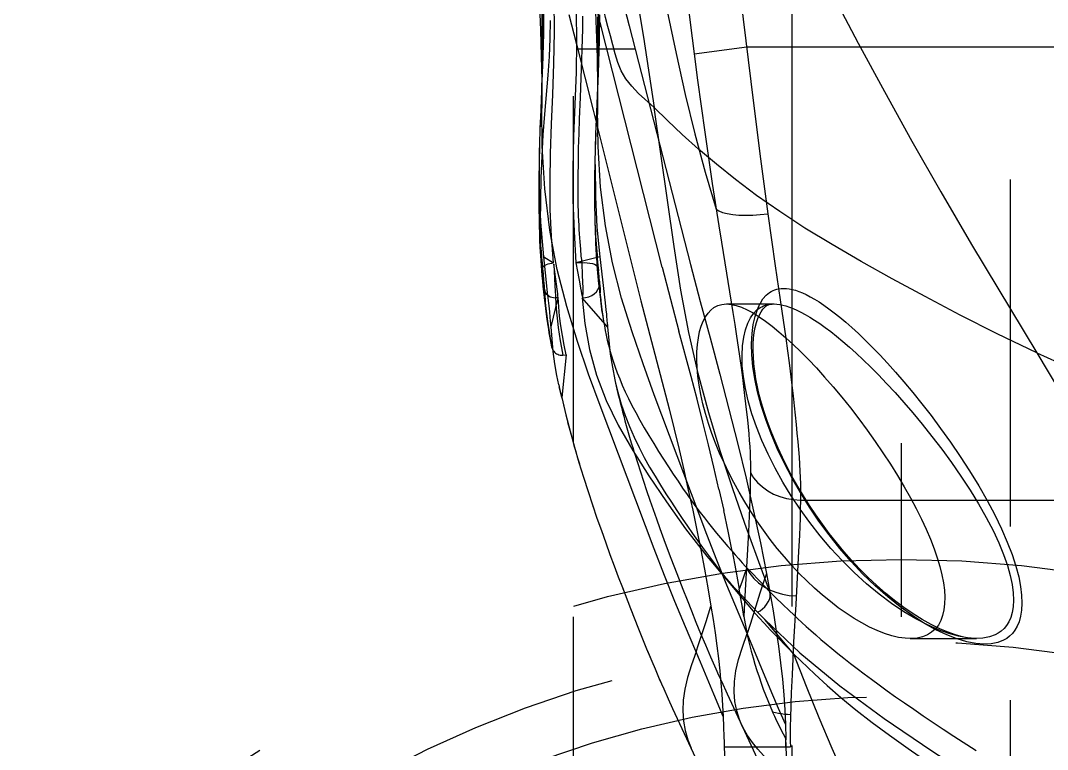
# Model space of a CAD drawing. Header units: inches. Extents: x 143011 to 144494, y -46023 to -44974.
# Drawn here: x 143734.46 to 143753.25, y -45223.39 to -45210.06 of the extents above; entities that cross this region are included whole.
import ezdxf

# ---------------------------------------------------------------- set-up
doc = ezdxf.new("R2010")
doc.units = ezdxf.units.IN
doc.header["$LTSCALE"] = 2
doc.header["$MEASUREMENT"] = 0
for name, pattern in [('CENTER', [50.8, 31.75, -6.35, 6.35, -6.35]), ('DASHED', [0.75, 0.5, -0.25]), ('HIDDEN', [9.525, 6.35, -3.175])]:
    doc.linetypes.add(name, pattern=pattern)
doc.layers.get('0').update_dxf_attribs({"linetype": 'CONTINUOUS'})
for name, color, linetype in [('CAV-COR', 1, 'CONTINUOUS'), ('DEFAULT_2', 8, 'HIDDEN'), ('SP', 3, 'CONTINUOUS'), ('wr2', 41, 'DASHED')]:
    doc.layers.add(name, color=color, linetype=linetype)

# ---------------------------------------------------------------- blocks, each defined once
blk = doc.blocks.new('20151030.171830')
at = {"color": 8, "linetype": 'HIDDEN'}
blk.add_circle((0, 0), 21.5, dxfattribs=at)
at = {"layer": 'SP', "linetype": 'CENTER', "ltscale": 0.25}
blk.add_line((0, -24), (0, 24), dxfattribs=at)
at = {"layer": 'SP', "linetype": 'HIDDEN'}
for radius in [20, 19]:
    blk.add_circle((0, 0), radius, dxfattribs=at)

msp = doc.modelspace()

# ---------------------------------------------------------------- linework, layer by layer
at = {"layer": 'CAV-COR', "linetype": 'ByBlock'}
for p, q in [((143744.231, -45210.271), (143744.223, -45209.678)), ((143744.493, -45209.95), (143744.631, -45210.493)), ((143745.052, -45209.958), (143745.052, -45210.109)), ((143745.052, -45210.109), (143745.05, -45210.271)), ((143744.743, -45210.222), (143744.739, -45210.397)), ((143745.05, -45210.271), (143745.047, -45210.442)), ((143744.739, -45210.397), (143744.734, -45210.583)), ((143745.047, -45210.442), (143745.043, -45210.625)), ((143744.734, -45210.583), (143744.727, -45210.782)), ((143745.043, -45210.625), (143745.037, -45210.82)), ((143744.727, -45210.782), (143744.714, -45211.108)), ((143745.037, -45210.82), (143745.029, -45211.028)), ((143744.714, -45211.108), (143744.699, -45211.47)), ((143745.029, -45211.028), (143744.994, -45211.87)), ((143744.699, -45211.47), (143744.683, -45211.861)), ((143746.418, -45214.198), (143746.055, -45211.652)), ((143744.683, -45211.861), (143744.674, -45212.131)), ((143744.994, -45211.87), (143744.984, -45212.135)), ((143744.674, -45212.131), (143744.667, -45212.398)), ((143744.984, -45212.135), (143744.976, -45212.402)), ((143744.667, -45212.398), (143744.662, -45212.659)), ((143744.976, -45212.402), (143744.97, -45212.665)), ((143744.662, -45212.659), (143744.659, -45212.907)), ((143744.97, -45212.665), (143744.966, -45212.918)), ((143744.966, -45212.918), (143744.964, -45213.155)), ((143744.964, -45213.155), (143744.964, -45213.274)), ((143744.964, -45213.274), (143744.965, -45213.413)), ((143744.965, -45213.413), (143744.966, -45213.505)), ((143744.966, -45213.505), (143744.967, -45213.596)), ((143744.967, -45213.596), (143744.969, -45213.686)), ((143744.969, -45213.686), (143744.971, -45213.775)), ((143744.971, -45213.775), (143744.973, -45213.862)), ((143744.973, -45213.862), (143744.976, -45213.948)), ((143744.282, -45214.613), (143744.179, -45214.067)), ((143744.976, -45213.948), (143744.979, -45214.036)), ((143744.979, -45214.036), (143744.984, -45214.133)), ((143743.978, -45214.189), (143744.002, -45214.634)), ((143744.984, -45214.133), (143744.989, -45214.24)), ((143744.989, -45214.24), (143744.996, -45214.357)), ((143744.716, -45214.372), (143744.723, -45214.433)), ((143744.723, -45214.433), (143744.729, -45214.493)), ((143744.729, -45214.493), (143744.781, -45214.49)), ((143744.002, -45214.634), (143744.045, -45215.094)), ((143744.013, -45214.597), (143744.023, -45214.701)), ((143744.217, -45214.516), (143744.239, -45214.91)), ((143744.225, -45214.568), (143744.217, -45214.516)), ((143744.279, -45214.973), (143744.225, -45214.568)), ((143744.456, -45215.294), (143744.282, -45214.613)), ((143744.729, -45214.493), (143744.624, -45214.493)), ((143744.624, -45214.493), (143744.653, -45214.655)), ((143744.653, -45214.655), (143744.676, -45214.778)), ((143744.729, -45214.493), (143744.738, -45214.726)), ((143744.023, -45214.701), (143744.033, -45214.81)), ((143744.738, -45214.726), (143744.747, -45214.958)), ((143744.239, -45214.91), (143744.244, -45215.011)), ((143744.297, -45215.131), (143744.249, -45215.131)), ((143744.249, -45215.131), (143744.255, -45215.233)), ((143744.651, -45215.932), (143744.456, -45215.294)), ((143747.377, -45215.246), (143748.243, -45215.246)), ((143744.445, -45216.179), (143744.366, -45216.959)), ((143744.384, -45216.183), (143744.445, -45216.179)), ((143744.445, -45216.179), (143744.407, -45216)), ((143745.747, -45218.148), (143745.802, -45218.318)), ((143745.802, -45218.318), (143745.858, -45218.489)), ((143745.858, -45218.489), (143745.916, -45218.66)), ((143745.916, -45218.66), (143745.975, -45218.832)), ((143745.975, -45218.832), (143746.035, -45219.004)), ((143746.035, -45219.004), (143746.097, -45219.178)), ((143746.097, -45219.178), (143746.16, -45219.354)), ((143746.16, -45219.354), (143746.258, -45219.622)), ((143746.258, -45219.622), (143746.36, -45219.895)), ((143746.36, -45219.895), (143746.467, -45220.175)), ((143746.467, -45220.175), (143746.578, -45220.463)), ((143746.578, -45220.463), (143746.656, -45220.659)), ((143746.656, -45220.659), (143746.735, -45220.859)), ((143748.174, -45220.509), (143748.283, -45220.618)), ((143748.283, -45220.618), (143748.403, -45220.735)), ((143745.621, -45220.814), (143745.768, -45221.185)), ((143746.735, -45220.859), (143746.818, -45221.063)), ((143748.403, -45220.735), (143748.533, -45220.861)), ((143746.818, -45221.063), (143746.904, -45221.271)), ((143747.945, -45220.881), (143748.012, -45220.948)), ((143748.012, -45220.948), (143748.079, -45221.016)), ((143748.612, -45221.653), (143748.079, -45221.016)), ((143746.902, -45221.797), (143746.629, -45221.153)), ((143746.904, -45221.271), (143746.993, -45221.483)), ((143750.741, -45221.366), (143751.95, -45221.366)), ((143752.504, -45221.364), (143752.445, -45221.395)), ((143746.993, -45221.483), (143747.086, -45221.7)), ((143748.5, -45221.538), (143748.612, -45221.653)), ((143747.147, -45222.385), (143746.902, -45221.797)), ((143747.086, -45221.7), (143747.183, -45221.921)), ((143748.612, -45221.653), (143748.994, -45222.017)), ((143747.39, -45222.376), (143748.183, -45224.073)), ((143747.318, -45222.789), (143747.147, -45222.385)), ((143747.318, -45222.789), (143747.326, -45222.979)), ((143747.336, -45223.344), (143747.842, -45223.344))]:
    msp.add_line(p, q, dxfattribs=at)
for points in [[(143746.619, -45204.033), (143746.94, -45204.78), (143747.281, -45205.546), (143747.645, -45206.325), (143748.037, -45207.119), (143748.451, -45207.928), (143748.882, -45208.756), (143749.788, -45210.474)], [(143744.823, -45205.374), (143745.13, -45206.596), (143745.405, -45207.835), (143745.644, -45209.096), (143745.859, -45210.369), (143746.055, -45211.652)], [(143744.618, -45209.367), (143744.628, -45209.905), (143744.631, -45210.454), (143744.626, -45211.015), (143744.606, -45211.593), (143744.578, -45212.183), (143744.564, -45212.77), (143744.57, -45213.348), (143744.59, -45213.922), (143744.624, -45214.493)], [(143746.055, -45211.652), (143745.769, -45211.395), (143745.644, -45211.264), (143745.536, -45211.126), (143745.45, -45210.979), (143745.389, -45210.827), (143745.34, -45210.669), (143745.298, -45210.506), (143745.256, -45210.341), (143745.21, -45210.174), (143745.165, -45210.005), (143745.125, -45209.838), (143745.091, -45209.673)], [(143744.746, -45209.981), (143744.744, -45210.139), (143744.743, -45210.222)], [(143744.152, -45210.062), (143744.145, -45210.389), (143744.131, -45210.72), (143744.109, -45211.059)], [(143744.214, -45214.493), (143744.174, -45214.012), (143744.152, -45213.518), (143744.15, -45213.011), (143744.16, -45212.491), (143744.179, -45211.959), (143744.201, -45211.412), (143744.221, -45210.849), (143744.231, -45210.271)], [(143749.788, -45210.474), (143750.267, -45211.362), (143750.77, -45212.267), (143751.3, -45213.198), (143751.859, -45214.157), (143753.053, -45216.139)], [(143744.109, -45211.059), (143744.05, -45211.772), (143744.021, -45212.152)], [(143753.053, -45216.139), (143752.329, -45215.792), (143751.653, -45215.448), (143751.015, -45215.112), (143750.412, -45214.785), (143749.843, -45214.47), (143749.309, -45214.161), (143748.812, -45213.857), (143748.352, -45213.557), (143747.928, -45213.262), (143747.543, -45212.971), (143747.193, -45212.688), (143746.868, -45212.412), (143746.568, -45212.146), (143746.296, -45211.888), (143746.055, -45211.652)], [(143744.021, -45212.152), (143743.998, -45212.543), (143743.982, -45212.942), (143743.973, -45213.348), (143743.971, -45213.762), (143743.978, -45214.189)], [(143744.659, -45212.907), (143744.658, -45213.025), (143744.658, -45213.138), (143744.658, -45213.246), (143744.66, -45213.35), (143744.661, -45213.449), (143744.664, -45213.544), (143744.667, -45213.635), (143744.67, -45213.723), (143744.674, -45213.806), (143744.679, -45213.886), (143744.683, -45213.963), (143744.688, -45214.037), (143744.694, -45214.109), (143744.699, -45214.178), (143744.705, -45214.244), (143744.716, -45214.372)], [(143746.845, -45216.463), (143746.688, -45215.769), (143746.544, -45214.996), (143746.418, -45214.198)], [(143744.781, -45214.49), (143744.832, -45214.492), (143744.88, -45214.497), (143744.924, -45214.506), (143744.961, -45214.518), (143744.992, -45214.534), (143745.009, -45214.548)], [(143744.996, -45214.357), (143745, -45214.419), (143745.004, -45214.482), (143745.009, -45214.546), (143745.014, -45214.611), (143745.02, -45214.677), (143745.026, -45214.743), (143745.033, -45214.81), (143745.039, -45214.877), (143745.047, -45214.945), (143745.054, -45215.013), (143745.062, -45215.082), (143745.071, -45215.15), (143745.08, -45215.219), (143745.089, -45215.288), (143745.099, -45215.358), (143745.109, -45215.427), (143745.122, -45215.517)], [(143744.013, -45214.597), (143744.015, -45214.581), (143744.024, -45214.566), (143744.039, -45214.551), (143744.059, -45214.537), (143744.085, -45214.524), (143744.114, -45214.513), (143744.146, -45214.504), (143744.18, -45214.497), (143744.216, -45214.493)], [(143744.033, -45214.81), (143744.038, -45214.877), (143744.041, -45214.908), (143744.043, -45214.935), (143744.045, -45214.961), (143744.046, -45214.984)], [(143744.676, -45214.778), (143744.687, -45214.84), (143744.707, -45214.957)], [(143744.046, -45214.984), (143744.052, -45215.011), (143744.064, -45215.036), (143744.08, -45215.06), (143744.101, -45215.081), (143744.125, -45215.099), (143744.153, -45215.113), (143744.184, -45215.123), (143744.216, -45215.13), (143744.249, -45215.131)], [(143744.244, -45215.011), (143744.248, -45215.096), (143744.249, -45215.131)], [(143744.297, -45215.131), (143744.294, -45215.099), (143744.29, -45215.062), (143744.285, -45215.02), (143744.279, -45214.973)], [(143744.707, -45214.957), (143744.717, -45215.009), (143744.726, -45215.055), (143744.735, -45215.096), (143744.744, -45215.131)], [(143744.736, -45215.131), (143744.8, -45215.127), (143744.86, -45215.113), (143744.913, -45215.09), (143744.959, -45215.06), (143744.997, -45215.024), (143745.026, -45214.984), (143745.046, -45214.94)], [(143744.747, -45214.958), (143744.748, -45215.009), (143744.748, -45215.055), (143744.746, -45215.096), (143744.744, -45215.131)], [(143748.045, -45215.153), (143748.104, -45215.085), (143748.168, -45215.037)], [(143748.168, -45215.037), (143748.198, -45215.018), (143748.23, -45215.001), (143748.264, -45214.987), (143748.301, -45214.976), (143748.34, -45214.968), (143748.381, -45214.963), (143748.426, -45214.961), (143748.474, -45214.963), (143748.525, -45214.969), (143748.58, -45214.98), (143748.638, -45214.996), (143748.7, -45215.017), (143748.766, -45215.043), (143748.836, -45215.075), (143748.91, -45215.113), (143748.989, -45215.157), (143749.072, -45215.208), (143749.159, -45215.267), (143749.252, -45215.333), (143749.349, -45215.406), (143749.451, -45215.488), (143749.559, -45215.579), (143749.672, -45215.678), (143749.791, -45215.787), (143749.915, -45215.907), (143750.046, -45216.036), (143750.182, -45216.177), (143750.323, -45216.33), (143750.471, -45216.494), (143750.625, -45216.672), (143750.785, -45216.864), (143750.951, -45217.07), (143751.12, -45217.289), (143751.296, -45217.525), (143751.476, -45217.775), (143751.652, -45218.033), (143751.824, -45218.299), (143751.993, -45218.572), (143752.147, -45218.841), (143752.286, -45219.102), (143752.41, -45219.358), (143752.516, -45219.6), (143752.603, -45219.827), (143752.671, -45220.039), (143752.724, -45220.235), (143752.759, -45220.413), (143752.778, -45220.573), (143752.784, -45220.718), (143752.778, -45220.846), (143752.759, -45220.959), (143752.732, -45221.057), (143752.698, -45221.141), (143752.655, -45221.212), (143752.608, -45221.272), (143752.558, -45221.323), (143752.504, -45221.364)], [(143744.045, -45215.094), (143744.104, -45215.56), (143744.179, -45216.028)], [(143744.255, -45215.233), (143744.263, -45215.338), (143744.272, -45215.448)], [(143744.407, -45216), (143744.375, -45215.822), (143744.348, -45215.646), (143744.326, -45215.472), (143744.309, -45215.301), (143744.297, -45215.131)], [(143744.736, -45215.131), (143744.786, -45215.606), (143744.871, -45216.079), (143745.001, -45216.55), (143745.177, -45217.011), (143745.399, -45217.465), (143745.664, -45217.924), (143745.959, -45218.391), (143746.278, -45218.867), (143746.628, -45219.356), (143747.021, -45219.857), (143747.094, -45219.945)], [(143747.99, -45215.246), (143747.993, -45215.241), (143748.045, -45215.153)], [(143750.743, -45221.366), (143750.648, -45221.361), (143750.527, -45221.344), (143750.401, -45221.314), (143750.27, -45221.273), (143750.134, -45221.22), (143749.996, -45221.156), (143749.855, -45221.081), (143749.711, -45220.997), (143749.567, -45220.903), (143749.423, -45220.801), (143749.278, -45220.691), (143749.134, -45220.573), (143748.991, -45220.447), (143748.849, -45220.313), (143748.71, -45220.173), (143748.573, -45220.027), (143748.438, -45219.874), (143748.307, -45219.717), (143748.179, -45219.553), (143748.055, -45219.385), (143747.936, -45219.215), (143747.822, -45219.042), (143747.713, -45218.868), (143747.61, -45218.691), (143747.512, -45218.513), (143747.42, -45218.334), (143747.333, -45218.154), (143747.252, -45217.974), (143747.178, -45217.794), (143747.11, -45217.614), (143747.048, -45217.433), (143746.993, -45217.252), (143746.946, -45217.075), (143746.907, -45216.901), (143746.877, -45216.732), (143746.855, -45216.569), (143746.841, -45216.411), (143746.835, -45216.261), (143746.837, -45216.119), (143746.847, -45215.987), (143746.863, -45215.864), (143746.887, -45215.752), (143746.916, -45215.65), (143746.952, -45215.56), (143746.994, -45215.481), (143747.04, -45215.413), (143747.091, -45215.357), (143747.147, -45215.313)], [(143747.147, -45215.313), (143747.218, -45215.275), (143747.295, -45215.253), (143747.377, -45215.246)], [(143747.377, -45215.246), (143747.463, -45215.253), (143747.556, -45215.273), (143747.654, -45215.307), (143747.756, -45215.353), (143747.864, -45215.411), (143747.975, -45215.48), (143748.091, -45215.56), (143748.212, -45215.651), (143748.336, -45215.753), (143748.465, -45215.864), (143748.597, -45215.985), (143748.734, -45216.118), (143748.877, -45216.262), (143749.023, -45216.417), (143749.173, -45216.583), (143749.328, -45216.762), (143749.487, -45216.951), (143749.644, -45217.148), (143749.798, -45217.349), (143749.951, -45217.555), (143750.098, -45217.762), (143750.24, -45217.97), (143750.376, -45218.178), (143750.506, -45218.385), (143750.628, -45218.589), (143750.743, -45218.791), (143750.848, -45218.989), (143750.945, -45219.182), (143751.032, -45219.368), (143751.109, -45219.549), (143751.176, -45219.722), (143751.233, -45219.887), (143751.28, -45220.046), (143751.318, -45220.199), (143751.346, -45220.344), (143751.364, -45220.482), (143751.372, -45220.611), (143751.369, -45220.731), (143751.356, -45220.843), (143751.333, -45220.945), (143751.299, -45221.037), (143751.254, -45221.12), (143751.198, -45221.191), (143751.131, -45221.251), (143751.054, -45221.299)], [(143748.241, -45215.246), (143748.253, -45215.246), (143748.301, -45215.249), (143748.353, -45215.255), (143748.408, -45215.266), (143748.466, -45215.282), (143748.529, -45215.302), (143748.596, -45215.327), (143748.666, -45215.358), (143748.741, -45215.395), (143748.82, -45215.437), (143748.903, -45215.486), (143748.991, -45215.542), (143749.084, -45215.604), (143749.182, -45215.674), (143749.285, -45215.751), (143749.393, -45215.837), (143749.507, -45215.931), (143749.626, -45216.034), (143749.751, -45216.146), (143749.881, -45216.268), (143750.018, -45216.401), (143750.16, -45216.545), (143750.308, -45216.699), (143750.462, -45216.866), (143750.623, -45217.047), (143750.789, -45217.24), (143750.96, -45217.447), (143751.136, -45217.668), (143751.317, -45217.903), (143751.493, -45218.145), (143751.667, -45218.396), (143751.836, -45218.652), (143751.991, -45218.904), (143752.13, -45219.15), (143752.255, -45219.389), (143752.362, -45219.616), (143752.448, -45219.829), (143752.517, -45220.028), (143752.57, -45220.211), (143752.606, -45220.378), (143752.625, -45220.529), (143752.631, -45220.665), (143752.625, -45220.785), (143752.607, -45220.891), (143752.58, -45220.982), (143752.545, -45221.061), (143752.503, -45221.128), (143752.456, -45221.184), (143752.406, -45221.231), (143752.351, -45221.269), (143752.293, -45221.299)], [(143744.272, -45215.448), (143744.284, -45215.561), (143744.297, -45215.678)], [(143745.123, -45215.521), (143745.129, -45215.562), (143745.144, -45215.645), (143745.159, -45215.73), (143745.177, -45215.818), (143745.198, -45215.908), (143745.22, -45216), (143745.246, -45216.096), (143745.274, -45216.194), (143745.306, -45216.295), (143745.341, -45216.399), (143745.38, -45216.507), (143745.424, -45216.618), (143745.472, -45216.734), (143745.525, -45216.852), (143745.583, -45216.975), (143745.647, -45217.102), (143745.717, -45217.234), (143745.792, -45217.369), (143745.873, -45217.509), (143745.958, -45217.654), (143746.046, -45217.798), (143746.136, -45217.942), (143746.227, -45218.087), (143746.317, -45218.227), (143746.405, -45218.36), (143746.491, -45218.489), (143746.576, -45218.613), (143746.659, -45218.732), (143746.74, -45218.845), (143746.82, -45218.954), (143746.898, -45219.058), (143746.974, -45219.158), (143747.049, -45219.254), (143747.123, -45219.347), (143747.195, -45219.436), (143747.267, -45219.522), (143747.337, -45219.605), (143747.405, -45219.684), (143747.473, -45219.762), (143747.538, -45219.836), (143747.603, -45219.908), (143747.666, -45219.978), (143747.728, -45220.045), (143747.788, -45220.11), (143747.847, -45220.172), (143747.961, -45220.292)], [(143744.297, -45215.678), (143744.314, -45215.799), (143744.334, -45215.923)], [(143744.334, -45215.923), (143744.358, -45216.051), (143744.384, -45216.183)], [(143746.055, -45219.727), (143745.064, -45217.106), (143744.856, -45216.53), (143744.651, -45215.932)], [(143744.179, -45216.028), (143744.184, -45216.051), (143744.192, -45216.072), (143744.203, -45216.092), (143744.217, -45216.111), (143744.232, -45216.128), (143744.25, -45216.143), (143744.269, -45216.156), (143744.29, -45216.166), (143744.312, -45216.174), (143744.335, -45216.18), (143744.36, -45216.183), (143744.384, -45216.183)], [(143753.053, -45216.139), (143754.002, -45216.569), (143755.006, -45216.977), (143756.041, -45217.373), (143757.114, -45217.756), (143758.218, -45218.126), (143759.313, -45218.48), (143760.371, -45218.812), (143761.414, -45219.127), (143762.486, -45219.423), (143763.613, -45219.702), (143764.775, -45219.969), (143765.939, -45220.221)], [(143753.053, -45216.139), (143753.92, -45217.591), (143754.78, -45218.999), (143757.292, -45223.024)], [(143744.366, -45216.959), (143744.44, -45217.272), (143744.518, -45217.575), (143744.598, -45217.866), (143744.679, -45218.146), (143744.762, -45218.415), (143744.845, -45218.674), (143744.928, -45218.922), (143745.009, -45219.161), (143745.09, -45219.391), (143745.169, -45219.612), (143745.246, -45219.826), (143745.323, -45220.034), (143745.399, -45220.235), (143745.473, -45220.432), (143745.621, -45220.814)], [(143745.69, -45217.966), (143745.694, -45217.977), (143745.747, -45218.148)], [(143748.174, -45220.509), (143747.946, -45219.893), (143747.716, -45219.259), (143747.487, -45218.606), (143747.349, -45218.187)], [(143746.629, -45221.153), (143746.434, -45220.689), (143746.243, -45220.212), (143746.055, -45219.727)], [(143747.094, -45219.945), (143747.46, -45220.365), (143747.945, -45220.881)], [(143747.961, -45220.292), (143748.017, -45220.349), (143748.07, -45220.404), (143748.174, -45220.509)], [(143747.628, -45220.583), (143747.673, -45220.636), (143747.77, -45220.75), (143747.869, -45220.864), (143747.97, -45220.978), (143748.073, -45221.093), (143748.178, -45221.207), (143748.284, -45221.318), (143748.5, -45221.538)], [(143747.945, -45220.881), (143747.992, -45220.856), (143748.037, -45220.824), (143748.078, -45220.786), (143748.113, -45220.743), (143748.142, -45220.697), (143748.163, -45220.649), (143748.175, -45220.6), (143748.179, -45220.553), (143748.174, -45220.509)], [(143748.533, -45220.861), (143748.603, -45220.928), (143748.676, -45220.997), (143748.754, -45221.069), (143748.836, -45221.144), (143748.921, -45221.221), (143749.011, -45221.3), (143749.105, -45221.381), (143749.204, -45221.465), (143749.307, -45221.55), (143749.415, -45221.638), (143749.527, -45221.727), (143749.644, -45221.82), (143749.767, -45221.914), (143749.896, -45222.011), (143750.03, -45222.111), (143750.171, -45222.214), (143750.319, -45222.32), (143750.473, -45222.429), (143750.634, -45222.542), (143750.803, -45222.658), (143750.977, -45222.777), (143751.158, -45222.899), (143751.345, -45223.024), (143751.538, -45223.151), (143751.943, -45223.415)], [(143748.079, -45221.016), (143748.722, -45221.628), (143749.452, -45222.233), (143750.265, -45222.83), (143751.136, -45223.422), (143752.056, -45224.017), (143753.032, -45224.623), (143754.072, -45225.236), (143755.187, -45225.849), (143756.382, -45226.461), (143757.653, -45227.076), (143758.996, -45227.693), (143760.413, -45228.31)], [(143745.768, -45221.185), (143745.842, -45221.37), (143745.917, -45221.553), (143745.993, -45221.736), (143746.071, -45221.92), (143746.149, -45222.102), (143746.229, -45222.285)], [(143746.822, -45221.608), (143746.869, -45221.472), (143746.921, -45221.311)], [(143751.054, -45221.299), (143750.964, -45221.335), (143750.867, -45221.357), (143750.762, -45221.366), (143750.743, -45221.366)], [(143751.774, -45221.425), (143751.598, -45221.373), (143751.58, -45221.366)], [(143752.086, -45221.468), (143751.937, -45221.455), (143751.774, -45221.425)], [(143752.293, -45221.299), (143752.187, -45221.337), (143752.067, -45221.36), (143751.953, -45221.366)], [(143752.445, -45221.395), (143752.34, -45221.438), (143752.22, -45221.462), (143752.086, -45221.468)], [(143746.822, -45221.608), (143746.736, -45221.848), (143746.665, -45222.076), (143746.614, -45222.292), (143746.585, -45222.495), (143746.578, -45222.689), (143746.591, -45222.874), (143746.622, -45223.05), (143746.67, -45223.216), (143746.731, -45223.373)], [(143749.812, -45224.46), (143749.558, -45223.927), (143749.312, -45223.379), (143749.075, -45222.817), (143748.843, -45222.241), (143748.612, -45221.653)], [(143747.183, -45221.921), (143747.233, -45222.034), (143747.284, -45222.147), (143747.39, -45222.376)], [(143747.27, -45222.115), (143747.276, -45222.173), (143747.293, -45222.385), (143747.308, -45222.591), (143747.318, -45222.789)], [(143748.994, -45222.017), (143749.219, -45222.226), (143749.47, -45222.444), (143749.747, -45222.669), (143750.045, -45222.899), (143750.362, -45223.135), (143750.699, -45223.374), (143751.046, -45223.612)], [(143746.229, -45222.285), (143746.31, -45222.466), (143746.392, -45222.647), (143746.476, -45222.829)], [(143746.476, -45222.829), (143746.856, -45223.64), (143746.972, -45223.892)], [(143747.326, -45222.979), (143747.332, -45223.164), (143747.334, -45223.254), (143747.336, -45223.344)], [(143750.065, -45224.976), (143749.924, -45224.882), (143749.791, -45224.802), (143749.662, -45224.728), (143749.538, -45224.654), (143749.416, -45224.578), (143749.297, -45224.502), (143749.18, -45224.425), (143749.065, -45224.346), (143748.952, -45224.266), (143748.84, -45224.181), (143748.728, -45224.094), (143748.615, -45224.004), (143748.503, -45223.911), (143748.391, -45223.816), (143748.278, -45223.717), (143748.167, -45223.613), (143748.058, -45223.505), (143747.951, -45223.39), (143747.851, -45223.269), (143747.76, -45223.138), (143747.682, -45222.998), (143747.668, -45222.97)], [(143747.336, -45223.344), (143747.35, -45223.631), (143747.375, -45223.912), (143747.411, -45224.184), (143747.457, -45224.449), (143747.514, -45224.707), (143747.58, -45224.958), (143747.655, -45225.201), (143747.74, -45225.437)]]:
    msp.add_lwpolyline(points, dxfattribs=at)
at = {"layer": 'DEFAULT_2', "color": 8, "linetype": 'HIDDEN'}
for p, q in [((143747.548, -45208.903), (143747.872, -45211.573)), ((143746.203, -45214.576), (143744.909, -45209.472)), ((143745.436, -45209.527), (143745.595, -45210.158)), ((143743.948, -45209.631), (143743.973, -45210.241)), ((143744.981, -45209.906), (143744.999, -45210.382)), ((143744.024, -45210.174), (143744.023, -45210.052)), ((143744.024, -45210.259), (143744.024, -45210.158)), ((143745.028, -45210.809), (143745.024, -45209.992)), ((143745.044, -45210.186), (143745.043, -45210.072)), ((143745.595, -45210.158), (143746.719, -45214.527)), ((143746.711, -45210.1), (143746.785, -45210.671)), ((143743.973, -45210.241), (143743.982, -45210.482)), ((143744.024, -45210.393), (143744.024, -45210.259)), ((143745.02, -45211.711), (143745.044, -45210.29)), ((143745.043, -45210.438), (143745.044, -45210.308)), ((143745.044, -45210.308), (143745.044, -45210.175)), ((143743.982, -45210.482), (143743.989, -45210.714)), ((143744.631, -45210.493), (143744.937, -45211.7)), ((143744.999, -45210.382), (143745.005, -45210.565)), ((143745.042, -45210.567), (143745.043, -45210.438)), ((143746.785, -45210.671), (143747.748, -45210.541)), ((143747.748, -45210.541), (143760.626, -45210.541)), ((143743.989, -45210.714), (143743.994, -45210.937)), ((143744, -45211.287), (143744.022, -45210.595)), ((143744.018, -45210.73), (143744.008, -45211.018)), ((143744.017, -45210.809), (143744.02, -45210.681)), ((143744.02, -45210.681), (143744.021, -45210.584)), ((143744.652, -45210.577), (143745.703, -45210.577)), ((143745.005, -45210.565), (143745.01, -45210.743)), ((143745.037, -45210.799), (143745.04, -45210.689)), ((143744.001, -45211.627), (143744.014, -45210.876)), ((143744.014, -45210.893), (143744.013, -45210.947)), ((143745.01, -45210.743), (143745.014, -45210.917)), ((143745.014, -45210.917), (143745.017, -45211.082)), ((143745.02, -45211.67), (143745.028, -45210.809)), ((143745.033, -45210.951), (143745.037, -45210.799)), ((143745.034, -45210.901), (143745.033, -45210.95)), ((143744.008, -45211.018), (143743.968, -45212.006)), ((143743.994, -45210.937), (143743.998, -45211.138)), ((143745.017, -45211.082), (143745.019, -45211.234)), ((143745.033, -45210.95), (143745.032, -45210.994)), ((143745.032, -45210.994), (143745.033, -45210.951)), ((143743.998, -45211.138), (143744, -45211.315)), ((143745.025, -45211.137), (143744.999, -45211.739)), ((143745.019, -45211.234), (143745.02, -45211.354)), ((143743.995, -45211.333), (143743.979, -45211.706)), ((143744, -45211.315), (143744, -45211.461)), ((143744, -45211.461), (143744, -45211.664)), ((143745.02, -45211.354), (143745.02, -45211.533)), ((143743.999, -45211.763), (143744.001, -45211.627)), ((143744.008, -45212.36), (143744, -45211.664)), ((143745.02, -45211.533), (143745.019, -45211.78)), ((143747.872, -45211.573), (143748.001, -45212.594)), ((143744.937, -45211.7), (143745.461, -45213.801)), ((143745.019, -45211.78), (143745.02, -45211.711)), ((143744.987, -45212.117), (143744.976, -45212.402)), ((143743.957, -45212.346), (143743.95, -45212.662)), ((143744.054, -45213.141), (143744.008, -45212.36)), ((143748.001, -45212.594), (143748.135, -45213.595)), ((143743.95, -45212.662), (143743.946, -45212.954)), ((143743.946, -45212.954), (143743.944, -45213.104)), ((143743.944, -45213.104), (143743.944, -45213.255)), ((143743.944, -45213.223), (143743.944, -45213.387)), ((143743.945, -45213.352), (143743.947, -45213.596)), ((143744.966, -45213.476), (143744.966, -45213.551)), ((143748.135, -45213.595), (143748.27, -45214.55)), ((143743.951, -45213.815), (143743.956, -45213.958)), ((143745.461, -45213.801), (143745.811, -45215.189)), ((143747.236, -45213.82), (143747.284, -45214.118)), ((143743.956, -45213.958), (143743.96, -45214.082)), ((143743.96, -45214.082), (143743.966, -45214.214)), ((143744.066, -45214.674), (143744.035, -45214.385)), ((143744.035, -45214.385), (143744.214, -45214.493)), ((143745.06, -45214.385), (143744.624, -45214.493)), ((143745.06, -45214.385), (143745.158, -45215.224)), ((143744.106, -45215.035), (143744.066, -45214.674)), ((143745.027, -45214.536), (143745.038, -45214.639)), ((143745.033, -45214.59), (143745.033, -45214.595)), ((143745.039, -45214.649), (143745.037, -45214.624)), ((143745.044, -45214.696), (143745.038, -45214.639)), ((143746.203, -45214.576), (143746.509, -45215.742)), ((143748.27, -45214.55), (143748.393, -45215.38)), ((143745.048, -45214.74), (143745.042, -45214.686)), ((143745.051, -45214.779), (143745.047, -45214.733)), ((143745.054, -45214.813), (143745.051, -45214.779)), ((143745.055, -45214.829), (143745.052, -45214.797)), ((143745.056, -45214.843), (143745.054, -45214.815)), ((143745.055, -45214.831), (143745.063, -45214.953)), ((143745.057, -45214.86), (143745.056, -45214.846)), ((143745.057, -45214.86), (143745.057, -45214.856)), ((143744.132, -45215.278), (143744.106, -45215.035)), ((143744.168, -45215.662), (143744.297, -45215.131)), ((143745.202, -45215.662), (143744.737, -45215.131)), ((143745.158, -45215.224), (143745.172, -45215.353)), ((143745.811, -45215.189), (143746.23, -45216.79)), ((143744.144, -45215.392), (143744.132, -45215.278)), ((143744.153, -45215.486), (143744.144, -45215.392)), ((143744.16, -45215.563), (143744.153, -45215.486)), ((143744.164, -45215.606), (143744.16, -45215.563)), ((143745.185, -45215.47), (143745.192, -45215.541)), ((143746.732, -45216.57), (143746.509, -45215.742)), ((143745.348, -45216.697), (143745.373, -45216.805)), ((143744.366, -45216.959), (143744.317, -45216.759)), ((143744.652, -45218.058), (143744.686, -45218.169)), ((143744.755, -45218.394), (143744.762, -45218.415)), ((143744.827, -45218.619), (143744.864, -45218.733)), ((143747.241, -45218.633), (143747.327, -45219.024)), ((143744.928, -45218.922), (143744.94, -45218.96)), ((143748.731, -45218.832), (143759.859, -45218.832)), ((143747.794, -45219.124), (143747.78, -45219.415)), ((143746.837, -45219.385), (143746.909, -45219.744)), ((143747.78, -45219.415), (143747.715, -45220.593)), ((143748.712, -45219.474), (143748.698, -45219.772)), ((143746.909, -45219.744), (143746.975, -45220.095)), ((143748.698, -45219.772), (143748.644, -45220.737)), ((143747.094, -45219.945), (143747.628, -45220.583)), ((143747.743, -45220.084), (143747.7, -45220.208)), ((143747.7, -45220.208), (143747.656, -45220.334)), ((143745.473, -45220.432), (143745.499, -45220.501)), ((143747.656, -45220.334), (143747.613, -45220.463)), ((143747.642, -45220.633), (143747.613, -45220.463)), ((143747.67, -45220.8), (143747.642, -45220.633)), ((143747.715, -45220.593), (143747.697, -45220.965)), ((143747.991, -45220.534), (143747.815, -45221.092)), ((143745.621, -45220.814), (143745.65, -45220.89)), ((143747.005, -45221.052), (143747.094, -45220.772)), ((143747.697, -45220.965), (143747.67, -45220.8)), ((143748.644, -45220.737), (143748.606, -45221.43)), ((143746.921, -45221.311), (143747.005, -45221.052)), ((143747.815, -45221.092), (143747.756, -45221.274)), ((143748.209, -45222.361), (143747.756, -45221.274)), ((143748.606, -45221.43), (143748.577, -45222.032)), ((143745.928, -45221.579), (143746.048, -45221.867)), ((143746.149, -45222.102), (143746.169, -45222.148)), ((143748.577, -45222.032), (143748.563, -45222.357)), ((143748.563, -45222.357), (143748.556, -45222.559)), ((143748.556, -45222.559), (143748.548, -45222.845)), ((143748.455, -45222.933), (143748.458, -45223.02)), ((143748.458, -45223.02), (143748.461, -45223.107)), ((143748.461, -45223.107), (143748.463, -45223.194)), ((143748.463, -45223.344), (143748.463, -45223.194)), ((143748.463, -45223.194), (143748.463, -45223.218)), ((143747.842, -45223.344), (143748.548, -45223.344))]:
    msp.add_line(p, q, dxfattribs=at)
for points in [[(143745.847, -45207.431), (143745.99, -45208.275), (143746.139, -45209.095), (143746.294, -45209.892), (143746.456, -45210.664), (143746.625, -45211.413), (143746.802, -45212.137), (143746.99, -45212.836), (143747.188, -45213.51)], [(143746.404, -45207.521), (143746.522, -45208.498), (143746.711, -45210.1)], [(143743.999, -45211.768), (143744, -45211.568), (143744.009, -45210.784), (143744.004, -45210.002), (143743.973, -45209.207), (143743.908, -45208.384)], [(143744.024, -45210.226), (143744.016, -45209.642), (143743.997, -45209.106)], [(143745.017, -45209.067), (143745.037, -45209.68), (143745.044, -45210.222)], [(143744.027, -45209.658), (143744.029, -45209.87), (143744.03, -45209.982), (143744.03, -45210.097), (143744.029, -45210.215), (143744.018, -45210.723)], [(143744.028, -45210.337), (143744.026, -45210.464), (143744.022, -45210.595)], [(143746.785, -45210.671), (143746.849, -45211.15), (143746.98, -45212.102)], [(143747.018, -45219.461), (143746.056, -45216.908), (143745.851, -45216.343), (143745.65, -45215.756), (143745.46, -45215.141), (143745.294, -45214.495), (143745.162, -45213.818), (143745.073, -45213.109), (143745.028, -45212.369), (143745.02, -45211.671)], [(143744.035, -45214.385), (143743.98, -45213.748), (143743.956, -45213.114), (143743.957, -45212.489), (143743.975, -45211.877)], [(143746.98, -45212.102), (143747.047, -45212.574), (143747.117, -45213.043), (143747.236, -45213.82)], [(143744.97, -45212.665), (143744.974, -45212.711), (143744.98, -45213.285), (143745.009, -45213.843), (143745.06, -45214.385)], [(143744.179, -45214.067), (143744.146, -45213.895), (143744.054, -45213.141)], [(143743.946, -45213.477), (143743.948, -45213.669), (143743.951, -45213.815)], [(143747.188, -45213.51), (143747.239, -45213.543), (143747.307, -45213.572), (143747.392, -45213.594), (143747.492, -45213.611), (143747.604, -45213.621), (143747.727, -45213.624), (143747.858, -45213.621), (143747.995, -45213.611), (143748.135, -45213.595)], [(143743.948, -45213.6), (143743.952, -45213.72), (143743.956, -45213.838), (143743.962, -45213.954), (143743.969, -45214.068), (143743.976, -45214.179)], [(143744.967, -45213.573), (143744.97, -45213.666), (143744.972, -45213.755), (143744.976, -45213.84), (143744.98, -45213.922), (143744.984, -45214), (143744.989, -45214.076), (143744.994, -45214.148), (143744.999, -45214.218), (143745.004, -45214.285), (143745.01, -45214.351), (143745.015, -45214.414), (143745.021, -45214.476), (143745.027, -45214.536)], [(143743.966, -45214.214), (143743.97, -45214.286), (143743.974, -45214.364), (143743.98, -45214.45), (143743.986, -45214.541), (143743.993, -45214.634), (143744.001, -45214.73), (143744.01, -45214.828), (143744.019, -45214.927), (143744.03, -45215.027), (143744.041, -45215.128), (143744.053, -45215.229), (143744.066, -45215.33), (143744.079, -45215.431), (143744.093, -45215.531), (143744.108, -45215.631), (143744.12, -45215.711)], [(143743.976, -45214.179), (143743.985, -45214.288), (143743.993, -45214.394), (143744.003, -45214.496), (143744.013, -45214.597)], [(143747.284, -45214.118), (143747.496, -45215.403), (143747.531, -45215.623), (143747.563, -45215.833), (143747.593, -45216.034)], [(143745.009, -45214.548), (143745.014, -45214.552), (143745.028, -45214.573), (143745.033, -45214.59)], [(143746.719, -45214.527), (143746.899, -45215.201), (143747.081, -45215.868), (143747.257, -45216.528)], [(143745.046, -45214.94), (143745.046, -45214.939), (143745.056, -45214.893), (143745.057, -45214.86)], [(143744.046, -45214.984), (143744.053, -45215.084), (143744.06, -45215.189)], [(143745.059, -45214.909), (143745.064, -45214.974), (143745.069, -45215.041)], [(143745.105, -45215.396), (143745.081, -45215.179), (143745.063, -45214.953)], [(143744.06, -45215.189), (143744.069, -45215.298), (143744.081, -45215.41)], [(143745.074, -45215.11), (143745.081, -45215.18), (143745.088, -45215.253)], [(143744.081, -45215.41), (143744.094, -45215.527), (143744.11, -45215.647)], [(143745.096, -45215.327), (143745.106, -45215.403), (143745.123, -45215.521)], [(143745.172, -45215.353), (143745.181, -45215.433), (143745.185, -45215.47)], [(143751.62, -45221.324), (143751.444, -45221.275), (143751.255, -45221.206), (143751.053, -45221.117), (143750.844, -45221.006), (143750.624, -45220.875), (143750.396, -45220.722), (143750.169, -45220.551), (143749.942, -45220.362), (143749.715, -45220.158), (143749.497, -45219.941), (143749.29, -45219.717), (143749.092, -45219.485), (143748.904, -45219.246), (143748.728, -45219.002), (143748.563, -45218.755), (143748.41, -45218.504), (143748.269, -45218.25), (143748.139, -45217.995), (143748.025, -45217.743), (143747.926, -45217.495), (143747.842, -45217.253), (143747.774, -45217.019), (143747.723, -45216.794), (143747.688, -45216.58), (143747.667, -45216.378), (143747.662, -45216.188), (143747.672, -45216.013), (143747.693, -45215.856), (143747.725, -45215.718), (143747.768, -45215.599), (143747.817, -45215.501), (143747.87, -45215.422), (143747.929, -45215.359), (143747.994, -45215.313)], [(143751.58, -45221.366), (143751.409, -45221.299), (143751.209, -45221.205), (143750.999, -45221.088), (143750.78, -45220.947), (143750.553, -45220.785), (143750.327, -45220.604), (143750.1, -45220.404), (143749.875, -45220.186), (143749.658, -45219.957), (143749.452, -45219.719), (143749.255, -45219.471), (143749.069, -45219.218), (143748.894, -45218.96), (143748.73, -45218.696), (143748.578, -45218.43), (143748.437, -45218.161), (143748.308, -45217.889), (143748.195, -45217.623), (143748.097, -45217.361), (143748.013, -45217.103), (143747.947, -45216.855), (143747.896, -45216.618), (143747.861, -45216.391), (143747.842, -45216.177), (143747.838, -45215.977), (143747.847, -45215.789), (143747.868, -45215.622), (143747.901, -45215.475), (143747.944, -45215.348), (143747.99, -45215.246)], [(143751.698, -45221.335), (143751.57, -45221.3), (143751.431, -45221.251), (143751.28, -45221.188), (143751.123, -45221.11), (143750.96, -45221.018), (143750.792, -45220.913), (143750.623, -45220.796), (143750.454, -45220.67), (143750.287, -45220.533), (143750.123, -45220.39), (143749.965, -45220.242), (143749.813, -45220.089), (143749.666, -45219.932), (143749.524, -45219.773), (143749.389, -45219.61), (143749.258, -45219.444), (143749.132, -45219.276), (143749.011, -45219.105), (143748.896, -45218.932), (143748.786, -45218.757), (143748.681, -45218.582), (143748.582, -45218.406), (143748.489, -45218.231), (143748.403, -45218.057), (143748.322, -45217.884), (143748.248, -45217.714), (143748.181, -45217.546), (143748.12, -45217.382), (143748.066, -45217.22), (143748.019, -45217.063), (143747.978, -45216.909), (143747.944, -45216.76), (143747.916, -45216.616), (143747.894, -45216.477), (143747.879, -45216.344), (143747.87, -45216.216), (143747.866, -45216.094), (143747.868, -45215.978), (143747.875, -45215.869), (143747.887, -45215.768), (143747.904, -45215.674), (143747.925, -45215.588), (143747.951, -45215.511), (143747.979, -45215.444), (143748.011, -45215.387), (143748.044, -45215.341), (143748.077, -45215.306), (143748.107, -45215.283)], [(143747.994, -45215.313), (143748.023, -45215.296), (143748.056, -45215.281), (143748.09, -45215.268), (143748.127, -45215.258), (143748.166, -45215.251), (143748.208, -45215.247), (143748.24, -45215.246)], [(143748.105, -45215.284), (143748.119, -45215.275), (143748.148, -45215.262), (143748.178, -45215.252), (143748.211, -45215.247), (143748.241, -45215.246)], [(143748.393, -45215.38), (143748.463, -45215.873), (143748.495, -45216.103), (143748.523, -45216.322)], [(143744.168, -45215.662), (143744.167, -45215.644), (143744.164, -45215.606)], [(143745.192, -45215.541), (143745.197, -45215.605), (143745.2, -45215.634), (143745.202, -45215.662)], [(143744.12, -45215.712), (143744.13, -45215.771), (143744.152, -45215.898), (143744.179, -45216.028)], [(143744.309, -45216.724), (143744.275, -45216.552), (143744.239, -45216.338), (143744.21, -45216.118), (143744.186, -45215.892), (143744.168, -45215.662)], [(143745.202, -45215.662), (143745.224, -45215.916), (143745.253, -45216.163), (143745.29, -45216.404), (143745.335, -45216.636), (143745.348, -45216.697)], [(143747.593, -45216.034), (143747.645, -45216.411), (143747.668, -45216.588)], [(143748.523, -45216.322), (143748.573, -45216.733), (143748.595, -45216.925), (143748.616, -45217.109)], [(143747.349, -45218.187), (143747.265, -45217.933), (143747.053, -45217.237), (143746.857, -45216.517), (143746.845, -45216.463)], [(143747.257, -45216.528), (143747.588, -45217.812), (143747.738, -45218.432), (143747.874, -45219.034), (143747.998, -45219.615), (143748.11, -45220.175)], [(143744.309, -45216.724), (143744.324, -45216.791), (143744.346, -45216.891), (143744.369, -45216.992)], [(143745.348, -45216.697), (143745.389, -45216.861), (143745.452, -45217.077), (143745.523, -45217.287), (143745.602, -45217.489), (143745.688, -45217.684), (143745.779, -45217.871), (143745.874, -45218.053), (143745.972, -45218.228), (143746.071, -45218.397), (143746.171, -45218.56), (143746.271, -45218.719), (143746.371, -45218.874), (143746.47, -45219.025), (143746.568, -45219.17), (143746.663, -45219.31), (143746.756, -45219.444), (143746.849, -45219.574), (143746.94, -45219.701), (143747.03, -45219.823), (143747.12, -45219.943), (143747.21, -45220.061), (143747.3, -45220.177), (143747.391, -45220.293), (143747.484, -45220.408), (143747.577, -45220.522)], [(143747.241, -45218.633), (143747.149, -45218.233), (143747.051, -45217.824), (143746.948, -45217.407), (143746.842, -45216.988), (143746.732, -45216.57)], [(143747.668, -45216.588), (143747.709, -45216.919), (143747.728, -45217.074), (143747.745, -45217.222), (143747.76, -45217.363), (143747.774, -45217.496), (143747.785, -45217.622), (143747.795, -45217.741), (143747.803, -45217.854), (143747.809, -45217.961), (143747.813, -45218.062), (143747.816, -45218.157), (143747.817, -45218.247), (143747.816, -45218.331)], [(143745.373, -45216.805), (143745.393, -45216.886), (143745.413, -45216.969), (143745.433, -45217.051), (143745.455, -45217.134), (143745.476, -45217.217), (143745.498, -45217.301), (143745.521, -45217.384), (143745.544, -45217.468), (143745.568, -45217.553), (143745.592, -45217.637), (143745.617, -45217.722), (143745.642, -45217.807), (143745.668, -45217.892), (143745.69, -45217.966)], [(143746.23, -45216.79), (143746.327, -45217.162), (143746.42, -45217.534), (143746.51, -45217.907), (143746.597, -45218.279), (143746.68, -45218.649), (143746.761, -45219.019), (143746.837, -45219.385)], [(143744.394, -45217.094), (143744.419, -45217.197), (143744.445, -45217.301)], [(143748.616, -45217.109), (143748.652, -45217.452), (143748.668, -45217.612), (143748.682, -45217.765), (143748.694, -45217.91), (143748.705, -45218.048), (143748.714, -45218.179), (143748.721, -45218.304), (143748.726, -45218.422), (143748.73, -45218.533), (143748.732, -45218.639), (143748.732, -45218.738), (143748.731, -45218.832)], [(143744.471, -45217.406), (143744.499, -45217.512), (143744.528, -45217.62)], [(143744.558, -45217.728), (143744.588, -45217.837), (143744.62, -45217.947)], [(143747.816, -45218.331), (143747.814, -45218.498), (143747.81, -45218.66), (143747.805, -45218.819), (143747.8, -45218.973), (143747.794, -45219.124)], [(143747.816, -45218.331), (143747.875, -45218.426), (143747.948, -45218.514), (143748.035, -45218.593), (143748.132, -45218.663), (143748.24, -45218.722), (143748.355, -45218.769), (143748.477, -45218.803), (143748.603, -45218.824), (143748.731, -45218.832)], [(143748.731, -45218.832), (143748.728, -45218.998), (143748.723, -45219.161), (143748.718, -45219.319), (143748.712, -45219.474)], [(143747.482, -45219.768), (143747.408, -45219.403), (143747.327, -45219.024)], [(143747.756, -45221.274), (143747.383, -45220.388), (143747.199, -45219.93), (143747.018, -45219.461)], [(143747.482, -45219.769), (143747.55, -45220.122), (143747.613, -45220.463)], [(143746.975, -45220.095), (143747.037, -45220.438), (143747.094, -45220.772)], [(143747.743, -45220.084), (143747.803, -45220.178), (143747.877, -45220.265), (143747.963, -45220.344), (143748.06, -45220.413), (143748.166, -45220.472), (143748.281, -45220.519), (143748.401, -45220.554), (143748.526, -45220.576), (143748.652, -45220.585)], [(143748.11, -45220.175), (143748.05, -45220.352), (143747.991, -45220.534)], [(143748.11, -45220.175), (143748.174, -45220.52), (143748.231, -45220.857), (143748.283, -45221.185), (143748.328, -45221.503), (143748.367, -45221.812), (143748.4, -45222.11), (143748.425, -45222.396), (143748.444, -45222.67), (143748.455, -45222.933)], [(143747.094, -45220.772), (143747.133, -45221.02), (143747.169, -45221.262), (143747.201, -45221.499), (143747.229, -45221.729), (143747.254, -45221.954), (143747.27, -45222.115)], [(143747.697, -45220.965), (143747.719, -45221.095), (143747.744, -45221.224), (143747.771, -45221.35), (143747.8, -45221.475), (143747.831, -45221.597), (143747.864, -45221.718), (143747.899, -45221.837), (143747.936, -45221.953), (143747.973, -45222.067), (143748.012, -45222.179), (143748.052, -45222.289), (143748.093, -45222.396), (143748.135, -45222.501), (143748.178, -45222.603), (143748.222, -45222.704)], [(143747.666, -45222.966), (143747.617, -45222.847), (143747.566, -45222.687), (143747.532, -45222.518), (143747.516, -45222.34), (143747.522, -45222.153), (143747.55, -45221.958), (143747.6, -45221.748), (143747.67, -45221.521), (143747.756, -45221.274)], [(143751.953, -45221.366), (143751.916, -45221.365), (143751.815, -45221.356), (143751.62, -45221.324)], [(143751.953, -45221.366), (143751.933, -45221.366), (143751.784, -45221.354)], [(143748.455, -45222.933), (143748.331, -45222.645), (143748.209, -45222.361)], [(143748.222, -45222.704), (143748.275, -45222.718), (143748.329, -45222.73), (143748.384, -45222.739), (143748.439, -45222.746), (143748.495, -45222.75), (143748.55, -45222.752)], [(143748.463, -45223.194), (143748.421, -45223.116), (143748.38, -45223.037), (143748.34, -45222.956), (143748.3, -45222.874), (143748.261, -45222.79), (143748.222, -45222.704)], [(143748.548, -45222.845), (143748.546, -45222.941), (143748.545, -45223.038), (143748.545, -45223.138), (143748.546, -45223.24), (143748.548, -45223.344)], [(143748.463, -45223.267), (143748.463, -45223.292), (143748.464, -45223.317)], [(143748.464, -45223.317), (143748.47, -45223.532), (143748.481, -45223.72), (143748.497, -45223.907), (143748.519, -45224.096), (143748.547, -45224.284), (143748.581, -45224.47), (143748.619, -45224.651), (143748.663, -45224.831), (143748.714, -45225.008), (143748.769, -45225.182), (143748.831, -45225.355), (143748.902, -45225.533), (143748.985, -45225.722), (143749.072, -45225.907)]]:
    msp.add_lwpolyline(points, dxfattribs=at)
at = {"layer": 'wr2', "linetype": 'CENTER', "ltscale": 0.2}
msp.add_line((143748.577, -45261.419), (143748.577, -45086.419), dxfattribs=at)
at = {"layer": 'wr2', "linetype": 'HIDDEN', "ltscale": 0.5}
for p, q in [((143744.577, -45265.419), (143744.577, -45092.419)), ((143752.577, -45257.419), (143752.577, -45133.419))]:
    msp.add_line(p, q, dxfattribs=at)

# ---------------------------------------------------------------- block references
at = {"layer": 'SP', "linetype": 'ByBlock', "ltscale": 0.3}
msp.add_blockref('20151030.171830', (143750.577, -45241.419), dxfattribs=at)

doc.saveas('drawing.dxf')
